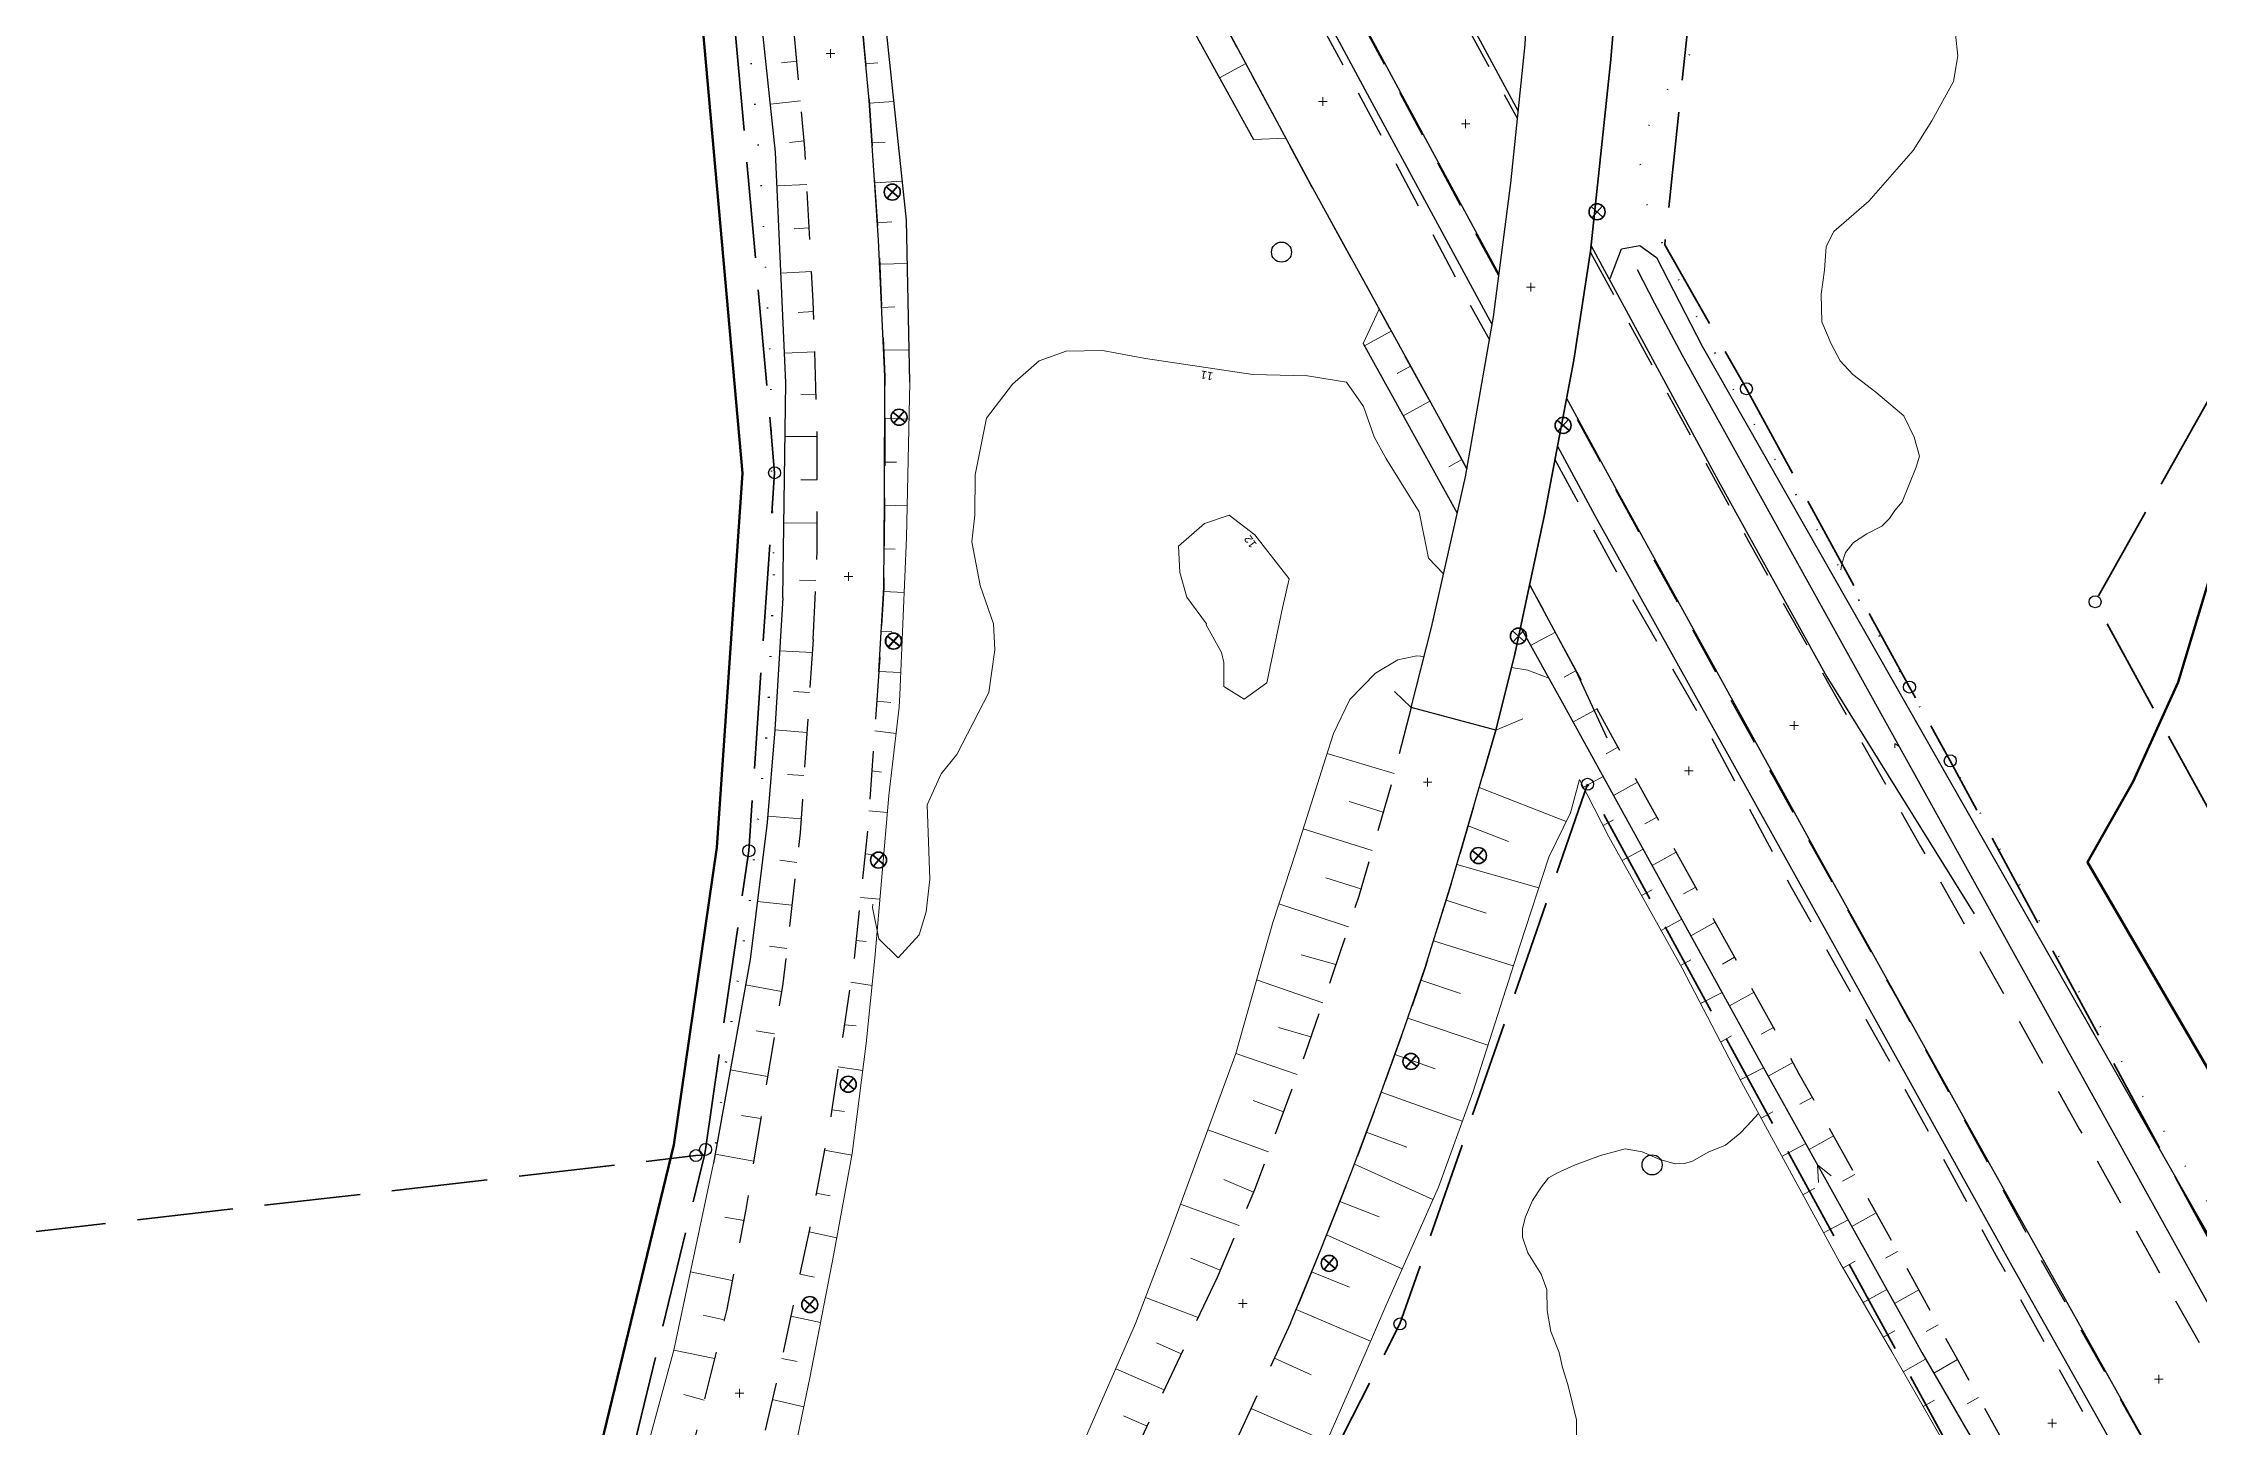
# Model space of a CAD drawing. Header units: metres. Extents: x -12 to 120691, y -61 to 6149382.
# Drawn here: x 119022.5 to 119292, y 6148446.3 to 6148619.3 of the extents above; entities that cross this region are included whole.
import ezdxf

# ---------------------------------------------------------------- set-up
doc = ezdxf.new("R2010")
doc.units = ezdxf.units.M
for name, pattern in [('Annan_avgränsning_körbana', [10, 6, -4]), ('Annan_gräns', [0]), ('Fastighetsgräns', [16, 12, -4]), ('Heldragen__skalber__', [0]), ('Heldragen_linje', [2, 1, 1]), ('Prickad__fast_', [5, 0, -5])]:
    doc.linetypes.add(name, pattern=pattern)
doc.layers.get('0').update_dxf_attribs({"linetype": 'CONTINUOUS'})
for name, color, linetype, lineweight in [('BET.SLÄ_LINE', 9, 'Heldragen_linje', 18), ('BRO.K_LINE', 9, 'Heldragen_linje', 25), ('DIKE.K_LINE', 9, 'Heldragen_linje', 25), ('DIKE.M_LINE', 9, 'Heldragen_linje', 25), ('FASTGR_LINE', 7, 'Fastighetsgräns', 35), ('HÖJDK-1_LINE', 9, 'Heldragen_linje', 18), ('HÖJDK-2_LINE', 9, 'Heldragen_linje', 18), ('KÖRBANK_LINE', 9, 'Annan_avgränsning_körbana', 25), ('RÄTTIGR_LINE', 9, 'Annan_gräns', 70), ('SLÄNTFO_LINE', 9, 'Heldragen_linje', 18), ('SLÄNTKR_LINE', 9, 'Heldragen_linje', 18), ('STAKE_LINE', 9, 'staket', 25), ('ÄGOSL.K_LINE', 9, 'Prickad__fast_', 60), ('ÅKER.B_LINE', 9, 'Prickad__fast_', 35)]:
    doc.layers.add(name, color=color, linetype=linetype, lineweight=lineweight)
for name, color, linetype in [('GRÄ_POINT', 9, 'CONTINUOUS'), ('HPF_POINT', 7, 'CONTINUOUS'), ('HTXT1_TEXT', 9, 'CONTINUOUS'), ('HTXT2_TEXT', 9, 'CONTINUOUS'), ('P_POINT', 9, 'CONTINUOUS'), ('PILSPET_POINT', 9, 'CONTINUOUS'), ('STOLP.B_POINT', 9, 'CONTINUOUS'), ('STRÖMPI_POINT', 5, 'CONTINUOUS')]:
    doc.layers.add(name, color=color, linetype=linetype)
doc.styles.add('ISO', font='iso.shx')
doc.styles.add('Standard_CAD', font='ARIAL.TTF', dxfattribs={"height": 0.2})
doc.linetypes.add('staket', pattern='A,15,["//",ISO,S=3,R=0,X=0,Y=-1.5],15', length=30)

# ---------------------------------------------------------------- blocks, each defined once
blk = doc.blocks.new('Plus__fast_')
at = {"color": 0, "linetype": 'Heldragen__skalber__', "lineweight": 0, "flags": 128}
for points in [[(-0.0675, 0), (0.0675, 0)], [(0, -0.0675), (0, 0.0675)]]:
    blk.add_lwpolyline(points, dxfattribs=at)
blk = doc.blocks.new('Belysningsstolpe')
at = {"color": 0, "linetype": 'Heldragen__skalber__', "lineweight": 35, "flags": 128}
for points in [[(-0.38, 0.32), (0.38, -0.32)], [(-0.32, -0.38), (0.32, 0.38)]]:
    blk.add_lwpolyline(points, dxfattribs=at)
at = {"color": 0, "linetype": 'Heldragen__skalber__', "lineweight": 35}
blk.add_circle((0, 0), 0.5, dxfattribs=at)
blk = doc.blocks.new('Gränspunkt')
at = {"color": 0, "linetype": 'Heldragen__skalber__', "lineweight": 25}
blk.add_circle((0, 0), 0.5, dxfattribs=at)
blk = doc.blocks.new('Polygonpunkt')
at = {"color": 0, "linetype": 'Heldragen__skalber__', "lineweight": 25}
blk.add_circle((0, 0), 0.5, dxfattribs=at)
blk = doc.blocks.new('Flödespil')
at = {"color": 0, "linetype": 'Heldragen__skalber__', "lineweight": 0, "flags": 128}
blk.add_lwpolyline([(-0.25, 0.25), (0.25, 0), (-0.25, -0.25)], dxfattribs=at)
blk = doc.blocks.new('Pilhuvud')
at = {"color": 0, "linetype": 'Heldragen__skalber__', "lineweight": 0, "flags": 128}
for points in [[(0, 0), (-2, 0.9)], [(0, 0), (-2, -0.9)]]:
    blk.add_lwpolyline(points, dxfattribs=at)

msp = doc.modelspace()

# ---------------------------------------------------------------- linework, layer by layer
at = {"layer": 'BET.SLÄ_LINE', "flags": 128}
for points in [[(119116.642, 6148617.048), (119114.731, 6148616.841)], [(119125.247, 6148616.711), (119126.752, 6148616.849)], [(119172.739, 6148616.731), (119169.454, 6148614.946)], [(119117.103, 6148612.065), (119113.35, 6148611.658)], [(119125.697, 6148611.806), (119128.78, 6148612.009)], [(119117.563, 6148607.081), (119115.722, 6148606.882)], [(119126.034, 6148606.815), (119127.668, 6148606.923)], [(119117.895, 6148601.623), (119114.174, 6148601.451)], [(119126.371, 6148601.825), (119129.824, 6148602.054)], [(119118.189, 6148596.198), (119116.302, 6148596.092)], [(119126.708, 6148596.836), (119128.523, 6148596.956)], [(119118.485, 6148590.737), (119114.654, 6148590.561)], [(119126.996, 6148591.671), (119130.455, 6148591.74)], [(119118.725, 6148585.739), (119116.799, 6148585.65)], [(119127.25, 6148586.259), (119128.911, 6148586.335)], [(119190.937, 6148583.317), (119187.579, 6148581.458)], [(119118.877, 6148580.737), (119115.094, 6148580.562)], [(119127.5, 6148580.927), (119130.693, 6148580.99)], [(119193.348, 6148578.931), (119191.677, 6148578.006)], [(119119.039, 6148575.406), (119117.138, 6148575.432)], [(119195.758, 6148574.545), (119192.436, 6148572.705)], [(119127.641, 6148572.386), (119130.681, 6148572.31)], [(119119.176, 6148570.147), (119115.162, 6148570.134)], [(119127.625, 6148566.942), (119129.094, 6148566.934)], [(119199.75, 6148567.255), (119198.139, 6148566.365)], [(119119.185, 6148564.707), (119117.136, 6148564.734)], [(119127.606, 6148561.553), (119130.441, 6148561.482)], [(119119.194, 6148559.336), (119115.008, 6148559.324)], [(119127.563, 6148556.088), (119128.926, 6148556.073)], [(119119.03, 6148552.159), (119116.992, 6148552.183)], [(119127.497, 6148550.78), (119130.054, 6148550.658)], [(119127.199, 6148545.784), (119128.517, 6148545.722)], [(119211.436, 6148545.71), (119208.344, 6148544.031)], [(119118.582, 6148543.144), (119114.483, 6148543.376)], [(119126.902, 6148540.789), (119129.617, 6148540.661)], [(119214.035, 6148540.918), (119212.519, 6148540.079)], [(119118.242, 6148538.151), (119116.215, 6148538.266)], [(119126.636, 6148537.062), (119128.396, 6148536.917)], [(119193.426, 6148536.29), (119191.326, 6148538.29)], [(119203.979, 6148533.463), (119207.381, 6148534.854)], [(119216.648, 6148536.102), (119213.64, 6148534.468)], [(119117.902, 6148533.158), (119113.898, 6148533.475)], [(119126.372, 6148533.356), (119129.055, 6148533.036)], [(119219.263, 6148531.323), (119217.774, 6148530.497)], [(119126.015, 6148528.363), (119127.243, 6148528.217)], [(119191.309, 6148528.035), (119182.922, 6148530.537)], [(119117.535, 6148527.779), (119115.493, 6148527.914)], [(119201.909, 6148526.283), (119212.797, 6148522.038)], [(119214.947, 6148526.313), (119217.394, 6148527.658)], [(119221.695, 6148526.949), (119218.7, 6148525.287)], [(119125.659, 6148523.371), (119127.962, 6148523.168)], [(119189.937, 6148523.222), (119185.689, 6148524.551)], [(119117.165, 6148522.35), (119113.009, 6148522.691)], [(119188.531, 6148518.419), (119179.929, 6148521.11)], [(119200.521, 6148521.474), (119205.575, 6148519.532)], [(119217.399, 6148521.547), (119218.708, 6148522.224)], [(119224.125, 6148522.574), (119222.621, 6148521.739)], [(119125.171, 6148517.98), (119126.333, 6148517.854)], [(119219.788, 6148517.15), (119222.396, 6148518.583)], [(119226.553, 6148518.197), (119223.532, 6148516.52)], [(119116.628, 6148516.933), (119114.508, 6148517.198)], [(119187.123, 6148513.616), (119182.768, 6148515.003)], [(119199.135, 6148516.665), (119209.367, 6148513.753)], [(119116.02, 6148511.588), (119111.711, 6148512.06)], [(119124.599, 6148512.551), (119127.031, 6148512.337)], [(119197.796, 6148512.209), (119202.789, 6148510.569)], [(119222.221, 6148512.777), (119223.516, 6148513.488)], [(119228.981, 6148513.821), (119227.464, 6148512.979)], [(119185.574, 6148508.858), (119176.899, 6148511.759)], [(119224.655, 6148508.404), (119227.226, 6148509.816)], [(119231.409, 6148509.444), (119228.363, 6148507.754)], [(119124.032, 6148507.173), (119125.298, 6148507.037)], [(119196.197, 6148507.105), (119206.18, 6148503.99)], [(119115.405, 6148506.181), (119113.225, 6148506.453)], [(119184.012, 6148504.168), (119179.676, 6148505.391)], [(119227.089, 6148504.031), (119228.365, 6148504.732)], [(119233.836, 6148505.067), (119232.308, 6148504.219)], [(119114.742, 6148500.795), (119110.231, 6148501.61)], [(119123.385, 6148501.947), (119126.053, 6148501.545)], [(119182.358, 6148499.367), (119174.107, 6148502.255)], [(119194.618, 6148502.213), (119199.574, 6148500.527)], [(119229.575, 6148499.289), (119232.262, 6148500.678)], [(119236.264, 6148500.691), (119233.194, 6148498.987)], [(119113.871, 6148495.518), (119111.571, 6148495.894)], [(119122.597, 6148496.636), (119124.062, 6148496.485)], [(119180.889, 6148495.139), (119176.818, 6148496.289)], [(119192.994, 6148497.481), (119203.002, 6148494.076)], [(119238.692, 6148496.314), (119237.15, 6148495.459)], [(119232.085, 6148494.478), (119233.465, 6148495.236)], [(119112.987, 6148490.166), (119108.327, 6148491.009)], [(119121.819, 6148491.389), (119124.884, 6148490.928)], [(119179.191, 6148490.432), (119171.506, 6148493.054)], [(119191.368, 6148492.918), (119196.421, 6148491.114)], [(119234.549, 6148489.757), (119237.456, 6148491.26)], [(119241.12, 6148491.938), (119238.033, 6148490.224)], [(119189.67, 6148488.21), (119199.811, 6148484.59)], [(119112.129, 6148484.918), (119109.749, 6148485.3)], [(119121.02, 6148486.004), (119122.608, 6148485.797)], [(119177.451, 6148485.739), (119173.662, 6148487.168)], [(119237.158, 6148484.953), (119238.611, 6148485.761)], [(119243.545, 6148487.562), (119242.002, 6148486.708)], [(119175.604, 6148480.753), (119168.009, 6148483.515)], [(119187.811, 6148483.21), (119192.883, 6148481.339)], [(119246.206, 6148482.755), (119243.135, 6148481.047)], [(119111.258, 6148479.58), (119106.431, 6148480.453)], [(119120.093, 6148480.979), (119123.504, 6148480.33)], [(119239.752, 6148480.189), (119242.72, 6148481.793)], [(119173.716, 6148475.705), (119170.021, 6148477.318)], [(119186.315, 6148479.213), (119196.14, 6148474.807)], [(119248.871, 6148477.943), (119247.339, 6148477.094)], [(119119.079, 6148475.592), (119120.805, 6148475.276)], [(119184.493, 6148474.552), (119189.412, 6148472.642)], [(119242.366, 6148475.39), (119243.862, 6148476.221)], [(119110.011, 6148472.185), (119107.657, 6148472.585)], [(119171.941, 6148471.565), (119164.604, 6148474.233)], [(119244.959, 6148470.628), (119248.011, 6148472.278)], [(119251.534, 6148473.136), (119248.479, 6148471.437)], [(119118.167, 6148470.784), (119121.637, 6148470.036)], [(119182.849, 6148470.397), (119192.303, 6148466.157)], [(119169.552, 6148465.995), (119165.897, 6148467.476)], [(119247.373, 6148466.245), (119248.898, 6148467.093)], [(119254.199, 6148468.325), (119252.674, 6148467.48)], [(119108.575, 6148464.688), (119103.361, 6148465.773)], [(119117.028, 6148465.472), (119118.835, 6148465.119)], [(119180.97, 6148465.759), (119185.706, 6148463.86)], [(119249.894, 6148461.921), (119252.855, 6148463.568)], [(119256.86, 6148463.517), (119253.823, 6148461.828)], [(119166.808, 6148460.071), (119160.214, 6148462.572)], [(119179.043, 6148461.074), (119188.354, 6148457.103)], [(119107.563, 6148459.788), (119104.945, 6148460.333)], [(119115.906, 6148460.234), (119119.612, 6148459.436)], [(119252.414, 6148457.598), (119253.85, 6148458.396)], [(119259.283, 6148459.143), (119257.767, 6148458.301)], [(119106.357, 6148454.931), (119101.291, 6148455.984)], [(119164.68, 6148455.541), (119161.591, 6148456.894)], [(119114.768, 6148454.926), (119116.682, 6148454.553)], [(119162.553, 6148451.012), (119156.501, 6148453.662)], [(119176.324, 6148455), (119180.907, 6148452.889)], [(119254.92, 6148453.267), (119257.707, 6148454.876)], [(119261.674, 6148454.825), (119258.728, 6148453.114)], [(119105.064, 6148449.724), (119102.513, 6148450.42)], [(119264.332, 6148450.067), (119262.882, 6148449.257)], [(119113.582, 6148449.8), (119117.52, 6148448.88)], [(119160.425, 6148446.482), (119157.462, 6148447.78)], [(119173.416, 6148448.701), (119182.869, 6148444.579)], [(119257.416, 6148448.929), (119258.816, 6148449.738)]]:
    msp.add_lwpolyline(points, dxfattribs=at)
at = {"layer": 'BRO.K_LINE', "flags": 128}
msp.add_lwpolyline([(119219.398, 6148629.824), (119218.377, 6148617.256), (119215.843, 6148593.319), (119213.735, 6148579.686), (119210.072, 6148560.357), (119206.354, 6148542.931), (119203.979, 6148533.463), (119193.426, 6148536.29), (119195.965, 6148546.281), (119200.192, 6148565.11), (119203.697, 6148585.092), (119205.874, 6148601.808), (119207.675, 6148619.124), (119208.243, 6148630.622)], dxfattribs=at)
at = {"layer": 'DIKE.K_LINE', "flags": 128}
msp.add_lwpolyline([(119218.299, 6148589.881), (119219.712, 6148593.586), (119222, 6148594.024), (119224.088, 6148592.506), (119229.787, 6148581.447), (119311.973, 6148437.159), (119328.397, 6148408.811), (119337.207, 6148394.41), (119345.284, 6148381.998), (119348.842, 6148372.176), (119353.04, 6148363.948), (119361.088, 6148348.444), (119369.709, 6148332.684), (119387.137, 6148301.549), (119404.182, 6148271.466), (119420.942, 6148242.882), (119428.221, 6148230.969), (119434.831, 6148219.108), (119440.868, 6148208.878), (119447.536, 6148197.126), (119462.746, 6148171.66), (119472.862, 6148154.946), (119490.397, 6148126.093), (119506.217, 6148100.015), (119531.353, 6148059.491)], dxfattribs=at)
at = {"layer": 'DIKE.M_LINE', "flags": 128}
for points in [[(119114.874, 6148549.984), (119115.258, 6148576.831), (119113.989, 6148605.675), (119111.646, 6148627.633), (119109.011, 6148647.329), (119104.498, 6148668.567), (119100.002, 6148689.161), (119095.363, 6148705.47), (119091.687, 6148719.421), (119086.62, 6148735.163), (119082.096, 6148748.318), (119078.397, 6148759.456), (119071.95, 6148775.888), (119065.352, 6148792.699), (119058.036, 6148812.727), (119052.637, 6148825.661), (119043.195, 6148848.832), (119037.309, 6148864.236), (119031.658, 6148877.872), (119024.276, 6148895.045), (119014.595, 6148918.293), (119006.278, 6148939.508), (118998.124, 6148960.095), (118990.734, 6148980.006), (118982.776, 6149000.684), (118977.623, 6149015.616), (118972, 6149031.711), (118967.697, 6149044.945), (118964.737, 6149054.811), (118961.64, 6149065.262), (118957.887, 6149079.208), (118952.535, 6149096.8), (118946.081, 6149120.573), (118943.334, 6149132.545), (118939.381, 6149146.659), (118934.8, 6149164.913), (118931.18, 6149179.241), (118925.222, 6149208.926), (118921.231, 6149230.915), (118916.981, 6149251.891), (118914.638, 6149264.112), (118913.735, 6149270.453), (118912.969, 6149279.956), (118912.306, 6149287.937), (118912.167, 6149290.416)], [(119130.783, 6148576.922), (119130.334, 6148597.183), (119127.528, 6148623.948), (119125.28, 6148641.701), (119122.493, 6148657.396), (119119.02, 6148676.468), (119114.694, 6148694.663), (119109.55, 6148713.87), (119104.666, 6148730.118), (119101.804, 6148739.191)], [(119101.804, 6148739.191), (119103.649, 6148737.363), (119111.69, 6148723.114), (119132.485, 6148682.564), (119148.968, 6148652.109), (119173.707, 6148607.231)], [(119530.268, 6148059.323), (119506.238, 6148098.676), (119477.97, 6148145.125), (119471.381, 6148155.637), (119459.736, 6148174.759), (119457.323, 6148178.73), (119445.399, 6148198.921), (119439.205, 6148209.687), (119431.965, 6148222.072), (119426.667, 6148231.311), (119424.57, 6148234.949), (119420.046, 6148242.16), (119408.624, 6148261.111), (119399.441, 6148276.783), (119390.084, 6148292.248), (119380.663, 6148308.435), (119371.775, 6148323.49), (119362.847, 6148339.124), (119353.923, 6148354.959), (119344.43, 6148371.216), (119334.626, 6148388.905), (119324.217, 6148406.987), (119319.041, 6148415.986), (119306.655, 6148437.248), (119227.329, 6148580.255), (119223.85, 6148586.78), (119221.718, 6148590.979)], [(119187.415, 6148581.753), (119199.172, 6148560.564)], [(119114.874, 6148549.984), (119113.898, 6148533.475), (119112.945, 6148521.912), (119110.802, 6148504.793), (119106.231, 6148479.34)], [(119207.076, 6148546.316), (119212.316, 6148536.871), (119236.989, 6148492.1), (119257.247, 6148455.668), (119272.172, 6148429.921), (119272.825, 6148428.717)]]:
    msp.add_lwpolyline(points, dxfattribs=at)
at = {"layer": 'FASTGR_LINE', "flags": 128}
for points in [[(119105.236, 6148481.065), (119110.646, 6148518.378), (119113.869, 6148565.62), (119107.637, 6148635.353), (119093.699, 6148694.871), (119066.651, 6148782.84)], [(119293.837, 6148522.173), (119278.892, 6148549.49), (119340.873, 6148659.762), (119410.617, 6148620.564)], [(119228.573, 6148626.589), (119225.108, 6148594.108), (119235.312, 6148576.105)], [(119235.312, 6148576.105), (119255.69, 6148538.832), (119260.788, 6148529.617), (119328.245, 6148404.852)], [(119284.548, 6148400.018), (119215.46, 6148526.681), (119192.013, 6148459.254), (119154.659, 6148386.326)], [(118938.872, 6148461.264), (119104.036, 6148480.285)], [(119096.134, 6148443.418), (119105.095, 6148480.325)], [(119104.036, 6148480.285), (119105.095, 6148480.325)], [(119105.095, 6148480.325), (119105.236, 6148481.065)]]:
    msp.add_lwpolyline(points, dxfattribs=at)
at = {"layer": 'HÖJDK-1_LINE', "flags": 128}
for points in [[(119296.234, 6148685.264), (119296.697, 6148684.742), (119297.768, 6148682.731), (119299.699, 6148679.614), (119300.635, 6148677.374), (119302.558, 6148675.509), (119304.364, 6148673.475), (119304.735, 6148670.87), (119304.922, 6148668.712), (119304.541, 6148667.279), (119303.49, 6148666.064), (119301.018, 6148664.185), (119297.007, 6148662.084), (119294.328, 6148660.047), (119293.441, 6148658.817), (119292.528, 6148657.825), (119287.466, 6148656.504), (119281.457, 6148654.694), (119277.804, 6148653.09), (119275.965, 6148651.323), (119274.001, 6148649.023), (119272.793, 6148646.557), (119271.362, 6148642.916), (119269.261, 6148633.935), (119264.365, 6148627.957), (119261.706, 6148622.904), (119261.433, 6148620.355), (119261.748, 6148617.7), (119261.195, 6148614.483), (119258.485, 6148609.567), (119256.141, 6148605.88), (119250.631, 6148599.527), (119246.223, 6148595.76), (119245.273, 6148593.886), (119245.088, 6148590.939), (119244.65, 6148587.946), (119244.734, 6148584.451), (119245.905, 6148581.713), (119247.032, 6148579.596), (119248.606, 6148577.884), (119251.483, 6148575.685), (119254.978, 6148572.723), (119256.29, 6148570.058), (119256.952, 6148567.698), (119256.547, 6148566.29), (119254.768, 6148561.995), (119253.877, 6148560.914), (119253.176, 6148559.88), (119252.256, 6148558.934), (119250.364, 6148557.977), (119248.693, 6148556.91), (119247.689, 6148555.632), (119247.243, 6148554.211), (119247.102, 6148553.481)], [(119126.123, 6148511.723), (119126.098, 6148511.289), (119126.879, 6148507.365), (119129.297, 6148505.001), (119131.919, 6148507.871), (119132.815, 6148510.737), (119133.257, 6148514.834), (119132.914, 6148524.13), (119134.691, 6148527.978), (119136.639, 6148530.412), (119140.621, 6148538.137), (119141.391, 6148543.481), (119141.206, 6148546.754), (119139.56, 6148551.504), (119138.501, 6148556.991), (119138.9, 6148560.307), (119138.951, 6148565.337), (119140.362, 6148572.435), (119143.61, 6148576.689), (119146.94, 6148579.602), (119150.297, 6148580.785), (119154.833, 6148580.87), (119160.201, 6148579.894), (119173.611, 6148577.882), (119180.475, 6148577.725), (119185.323, 6148576.946), (119187.456, 6148573.896), (119188.778, 6148570.091), (119190.237, 6148567.425), (119194.432, 6148560.742), (119195.591, 6148554.932), (119197.468, 6148552.973)], [(119236.838, 6148485.54), (119235.386, 6148484.019), (119234.483, 6148483.054), (119232.715, 6148481.607), (119230.552, 6148480.734), (119228.57, 6148479.615), (119227.563, 6148479.316), (119226.389, 6148479.27), (119224.497, 6148479.791), (119222.281, 6148480.767), (119220.147, 6148481.127), (119217.076, 6148480.305), (119213.847, 6148479.089), (119211.694, 6148478.129), (119210.562, 6148477.516), (119209.702, 6148476.398), (119208.569, 6148474.673), (119207.712, 6148472.644), (119207.347, 6148471.2), (119207.319, 6148470.098), (119208.006, 6148468.122), (119209.667, 6148465.481), (119210.378, 6148463.572), (119210.411, 6148460.924), (119210.863, 6148458.311), (119211.904, 6148455.699), (119212.316, 6148453.832), (119212.985, 6148451.678), (119214.071, 6148447.27), (119214.088, 6148444.43), (119213.697, 6148439.125), (119212.865, 6148436.682), (119212.144, 6148433.875), (119211.102, 6148427.994), (119210.981, 6148423.981), (119210.75, 6148420.821), (119210.855, 6148418.031), (119211.166, 6148415.149), (119211.243, 6148411.754), (119210.369, 6148408.181), (119208.042, 6148404.567), (119207.409, 6148403.686), (119206.777, 6148402.98), (119202.829, 6148398.295), (119202.279, 6148395.728), (119202.408, 6148393.461), (119202.925, 6148389.825), (119202.551, 6148387.003), (119201.64, 6148383.542), (119201.478, 6148380.572), (119202.488, 6148378.705), (119204.721, 6148376.928), (119208.518, 6148373.319), (119211.486, 6148370.729), (119215.817, 6148365.702), (119216.494, 6148363.189), (119217.625, 6148360.049), (119220.124, 6148356.572), (119222.718, 6148354.227), (119224.785, 6148353.015), (119227.526, 6148352.056), (119230.134, 6148351.792), (119232.881, 6148349.793), (119235.998, 6148346.566), (119237.958, 6148343.276), (119239.254, 6148340.872), (119239.867, 6148337.535), (119239.141, 6148334.59), (119238.091, 6148332.654), (119237.279, 6148329.547), (119236.526, 6148326.163), (119236.163, 6148323.146), (119235.569, 6148320.989), (119234.689, 6148319.333), (119232.068, 6148316.173), (119229.015, 6148313.951), (119226.532, 6148312.729), (119220.108, 6148309.174), (119217.576, 6148307.16), (119214.881, 6148304.196), (119210.476, 6148299.737), (119206.939, 6148296.013), (119205.299, 6148293.69), (119203.473, 6148289.968), (119201.328, 6148286.152), (119198.507, 6148280.768), (119197.617, 6148278.107), (119195.998, 6148275.176), (119194.285, 6148271.671), (119192.616, 6148267.777), (119191.088, 6148264.704), (119189.343, 6148262.303), (119187.482, 6148258.859), (119186.823, 6148254.754), (119186.202, 6148247.696), (119186.653, 6148239.733), (119187.402, 6148235.48), (119188.053, 6148229.122), (119188.407, 6148223.776), (119185.475, 6148218.728), (119179.978, 6148214.909), (119173.683, 6148210.107), (119172.289, 6148207.827), (119172.579, 6148205.525), (119174.353, 6148203.555), (119177.986, 6148202.511), (119183.728, 6148202.35), (119188.755, 6148201.936), (119191.525, 6148200.57), (119192.513, 6148199.565), (119198.816, 6148193.086), (119199.843, 6148192.636)]]:
    msp.add_lwpolyline(points, dxfattribs=at)
at = {"layer": 'HÖJDK-2_LINE', "flags": 128}
msp.add_lwpolyline([(119167.794, 6148546.616), (119167.832, 6148546.733), (119165.373, 6148550.062), (119164.521, 6148553.132), (119164.357, 6148556.424), (119167.607, 6148559.287), (119170.653, 6148560.321), (119173.867, 6148557.875), (119178.17, 6148552.377), (119177.353, 6148548.713), (119175.365, 6148539.346), (119172.559, 6148537.334), (119170.004, 6148538.907), (119170.012, 6148541.918), (119169.702, 6148543.136), (119167.794, 6148546.616)], dxfattribs=at)
at = {"layer": 'KÖRBANK_LINE', "flags": 128}
for points in [[(119204.365, 6148590.219), (119201.414, 6148595.615), (119179.135, 6148636.917), (119160.059, 6148672.817), (119144.294, 6148701.915), (119127.224, 6148734.064), (119110.559, 6148766.384), (119094.438, 6148797.216), (119078.203, 6148829.525), (119064.825, 6148856.934), (119048.848, 6148891.111), (119033.163, 6148927.121), (119021.162, 6148956.435), (119012.133, 6148979.69), (119001.851, 6149007.788), (118990.18, 6149042.256), (118981.54, 6149069.831), (118972.677, 6149100.269), (118963.979, 6149132.446), (118957.051, 6149159.954), (118950.887, 6149186.518), (118945.579, 6149211.872), (118940.724, 6149237.692), (118934.55, 6149275.019), (118929.319, 6149310.703), (118928.596, 6149316.785)], [(118924.544, 6149310.097), (118926.278, 6149297.061), (118929.181, 6149275.306), (118931.977, 6149259.152), (118934.295, 6149245.159), (118938.491, 6149222.313), (118941.866, 6149205.212), (118945.321, 6149189.392), (118948.536, 6149175.074), (118951.698, 6149161.221), (118956.273, 6149142.454), (118960.157, 6149127.187), (118964.549, 6149110.429), (118970.267, 6149090.616), (118976.021, 6149070.951), (118980.651, 6149056.086), (118986.597, 6149037.311), (118993.098, 6149018.059), (119000.848, 6148997.235), (119008.657, 6148975.213), (119018.324, 6148950.023), (119025.358, 6148933.114), (119030.264, 6148921.437), (119037.397, 6148904.812), (119047.075, 6148883.064), (119058.279, 6148858.768), (119066.703, 6148842.229), (119075.562, 6148824.05), (119083.424, 6148807.79), (119093.3, 6148788.939), (119107.392, 6148762.059), (119120.073, 6148737.62), (119136.944, 6148705.967), (119147.891, 6148684.8), (119157.014, 6148668.525), (119168.17, 6148647.455), (119177.258, 6148630.601), (119190.651, 6148605.94), (119199.274, 6148589.356), (119203.19, 6148582.204)], [(119118.694, 6148544.78), (119119.2, 6148555.854), (119119.175, 6148570.926), (119118.685, 6148587.064), (119117.649, 6148606.154), (119116.082, 6148623.114), (119113.995, 6148639.192), (119111.073, 6148656.927), (119107.629, 6148673.236), (119102.926, 6148693.163), (119098.566, 6148709.307), (119092.998, 6148727.726), (119088.121, 6148742.87), (119081.7, 6148761.433), (119074.7, 6148780.738), (119067.316, 6148800.135), (119064.18, 6148808.715), (119054.034, 6148834.615), (119044.378, 6148858.649), (119038.17, 6148873.418), (119026.688, 6148900.463), (119015.805, 6148927.252), (119002.652, 6148960.459), (118995.417, 6148980.016), (118987.656, 6149001.562), (118982.386, 6149016.496), (118975.776, 6149036.498), (118968.993, 6149057.74), (118963.909, 6149074.506), (118958.757, 6149091.918), (118953.476, 6149110.983), (118948.078, 6149131.208), (118943.222, 6149150.945), (118938.631, 6149170.232), (118934.558, 6149188.722), (118930.818, 6149206.371), (118926.31, 6149230.181), (118922.242, 6149252.586), (118918.327, 6149276.168), (118916.08, 6149292.255), (118913.833, 6149307.071)], [(118969.321, 6149161.921), (118968.82, 6149161.432), (118969.283, 6149159.557), (118974.711, 6149137.486), (118979.74, 6149119.158), (118985.288, 6149098.588), (118990.359, 6149081.154), (118996.459, 6149061.498), (119003.497, 6149039.28), (119009.917, 6149020.562), (119020.675, 6148990.876), (119028.694, 6148970.421), (119036.306, 6148950.989), (119046.194, 6148926.772), (119058.743, 6148897.765), (119068.829, 6148876.063), (119078.713, 6148855.204), (119093.606, 6148825.622), (119107.456, 6148798.198), (119119.829, 6148774.031), (119129.98, 6148754.582), (119139.938, 6148735.865), (119150.471, 6148715.899), (119159.765, 6148698.2), (119168.17, 6148682.417), (119175.092, 6148669.423), (119180.775, 6148658.742), (119187.189, 6148646.864), (119194.081, 6148632.844), (119202.961, 6148616.684), (119206.709, 6148609.823)], [(119082.923, 6148785.66), (119081.923, 6148785.338), (119082.075, 6148784.773), (119089.217, 6148765.038), (119096.13, 6148744.736), (119101.19, 6148729.668), (119104.738, 6148717.924), (119109.771, 6148701.357), (119113.824, 6148685.513), (119117.2, 6148670.116), (119119.952, 6148656.044), (119122.31, 6148641.74), (119124.3, 6148626.877), (119125.676, 6148612.113), (119126.854, 6148594.672), (119127.655, 6148577.634), (119127.613, 6148562.524), (119127.526, 6148551.269), (119126.902, 6148540.789)], [(119200.369, 6148566.113), (119198.616, 6148569.344), (119180.898, 6148601.585), (119169.029, 6148623.617), (119155.773, 6148648.429), (119142.45, 6148672.949), (119130.4, 6148695.097), (119120.793, 6148713.45), (119110.117, 6148733.505), (119098.751, 6148755.251), (119090.343, 6148771.616), (119086.329, 6148780.211), (119084.142, 6148783.616), (119082.923, 6148785.66)], [(119215.816, 6148593.139), (119220.831, 6148583.95), (119235.565, 6148557.077), (119245.769, 6148538.905), (119257.038, 6148518.999), (119267.112, 6148501.121), (119276.958, 6148483.57), (119286.251, 6148466.857), (119294.897, 6148451.679), (119305.034, 6148433.259)], [(119294.878, 6148427.173), (119272.334, 6148466.973), (119254.146, 6148499.946), (119238.516, 6148527.896), (119221.772, 6148558.388), (119212.806, 6148574.783)], [(119211.379, 6148567.252), (119218.495, 6148554.258), (119229.985, 6148534.327), (119240.917, 6148513.827), (119254.153, 6148490.371), (119266.545, 6148467.772), (119277.628, 6148447.774), (119286.395, 6148432.638)], [(119277.778, 6148425.997), (119261.761, 6148454.668), (119241.879, 6148490.569), (119223.349, 6148523.972), (119218.318, 6148533.022), (119208.214, 6148551.65)], [(119118.694, 6148544.78), (119117.048, 6148520.633), (119114.907, 6148501.798), (119112.657, 6148488.161), (119110.277, 6148473.57), (119107.888, 6148461.098), (119104.325, 6148446.75), (119101.476, 6148435.392), (119096.114, 6148417.693), (119091.084, 6148402.76), (119085.748, 6148388.398), (119078.858, 6148370.922), (119071.769, 6148354.97), (119064.926, 6148340.046), (119060.263, 6148330.418)], [(119126.902, 6148540.789), (119125.49, 6148520.998), (119123.717, 6148504.177), (119120.949, 6148485.527), (119118.225, 6148471.058), (119114.697, 6148454.596), (119111.851, 6148442.352), (119107.939, 6148428.341), (119103.549, 6148413.688), (119098.067, 6148397.741), (119090.685, 6148377.53), (119082.154, 6148357.02), (119076.372, 6148344.645), (119069.548, 6148330.671)], [(119193.426, 6148536.29), (119191.047, 6148527.011), (119186.862, 6148512.724), (119183.643, 6148503.059), (119180.167, 6148493.064), (119176.89, 6148484.225), (119173.842, 6148475.998), (119169.155, 6148465.068)], [(119203.979, 6148533.463), (119198.472, 6148514.367), (119195.157, 6148503.781), (119192.582, 6148496.281), (119189.332, 6148487.274), (119185.955, 6148478.251), (119182.119, 6148468.551), (119178.342, 6148459.371)], [(119169.155, 6148465.068), (119158.643, 6148442.689), (119148.711, 6148423.585), (119139.949, 6148408.226), (119129.468, 6148390.757), (119121.106, 6148377.675), (119108.455, 6148358.84), (119098.027, 6148344.272), (119088.039, 6148331.173)], [(119178.342, 6148459.371), (119171.606, 6148444.783), (119164.657, 6148430.675), (119154.591, 6148411.962), (119143.475, 6148392.943), (119132.444, 6148375.942), (119119.153, 6148355.678), (119108.715, 6148340.925), (119101.929, 6148331.55)]]:
    msp.add_lwpolyline(points, dxfattribs=at)
at = {"layer": 'RÄTTIGR_LINE', "flags": 128}
for points in [[(119063.683, 6149367.041), (119062.55, 6149363.024), (119059.548, 6149362.119), (119054.784, 6149359.489), (119052.218, 6149358.647), (119049.677, 6149356.444), (119047.747, 6149354.029), (119046.544, 6149351.489), (119045.392, 6149347.87), (118956.376, 6149311.718), (118958.308, 6149302.158), (118903.909, 6149284.792), (118920.899, 6149176.79), (118922.432, 6149166.898), (118965.197, 6149042.102), (118982.887, 6148998.494), (119013.974, 6148921.859), (119047.426, 6148838.38), (119063.581, 6148786.005), (119089.836, 6148693.827), (119103.678, 6148634.717), (119109.857, 6148565.579), (119106.666, 6148518.803), (119101.276, 6148481.639), (119092.247, 6148444.362), (119079.551, 6148405.096), (119069.451, 6148379.282), (119054.619, 6148344.851), (119043.099, 6148318.358), (119032.238, 6148293.393), (119019.022, 6148265.174)], [(119125.716, 6149193.23), (119131.758, 6149171.067), (119148.05, 6149123.164), (119160.086, 6149092.004), (119172.978, 6149065.196), (119186.591, 6149041.934), (119208.63, 6149010.04), (119222.842, 6148990.28), (119238.975, 6148969.508), (119257.77, 6148948.186), (119265.839, 6148935.939), (119269.598, 6148927.865), (119322.954, 6148758.457), (119325.962, 6148746.596), (119327.186, 6148736.513), (119325.218, 6148717.793), (119323.454, 6148698.962), (119320.617, 6148675.17), (119316.417, 6148633.682), (119315.073, 6148626.031), (119305.748, 6148596.291), (119297.823, 6148567.761), (119289.25, 6148539.447), (119283.659, 6148527.046), (119277.95, 6148516.938), (119455.729, 6148212.016), (119618.521, 6147953.083), (119621.501, 6147952.34), (119694.569, 6147837.716), (119847.552, 6147630.086), (119924.738, 6147493.042), (120001.647, 6147384.567), (120031.963, 6147344.267), (120125.93, 6147226.121)]]:
    msp.add_lwpolyline(points, dxfattribs=at)
at = {"layer": 'SLÄNTFO_LINE', "flags": 128}
for points in [[(119129.444, 6148536.338), (119129.495, 6148537.881), (119130.353, 6148557.517), (119130.783, 6148576.922)], [(119163.006, 6148469.877), (119171.506, 6148493.054), (119176.128, 6148509.4), (119179.045, 6148518.322), (119182.759, 6148530.037), (119183.731, 6148533.02), (119185.764, 6148537.273), (119188.941, 6148540.56), (119191.746, 6148542.248), (119194.124, 6148542.728), (119195.042, 6148542.648)], [(119205.94, 6148541.281), (119208.014, 6148540.953), (119210.616, 6148539.936)], [(119129.444, 6148536.338), (119128.144, 6148525.291), (119126.396, 6148504.945), (119125.32, 6148494.307), (119123.546, 6148480.559), (119121.274, 6148468.032), (119118.279, 6148452.536), (119114.158, 6148432.685), (119109.77, 6148418.796), (119105.462, 6148405.446), (119101.222, 6148394.225), (119092.493, 6148372.575), (119088.177, 6148362.978), (119082.764, 6148351.764), (119077.985, 6148342.172), (119073.539, 6148330.812), (119073.521, 6148330.779)], [(119187.679, 6148455.529), (119190.239, 6148461.504), (119196.828, 6148476.356), (119201.11, 6148488.177), (119206.99, 6148506.518), (119210.627, 6148517.589), (119213.321, 6148523.113), (119214.437, 6148527.302)], [(119106.231, 6148479.34), (119101.29, 6148455.978), (119093.617, 6148427.874), (119083.145, 6148396.581), (119074.352, 6148373.99), (119064.735, 6148350.872), (119059.72, 6148341.364), (119054.084, 6148330.733), (119053.849, 6148330.244)], [(119163.006, 6148469.877), (119158.97, 6148459.32), (119152.734, 6148445.034), (119146.632, 6148431.814), (119138.294, 6148416.136), (119131.79, 6148404.04), (119123.075, 6148389.805), (119113.5, 6148373.485), (119106.924, 6148363.347), (119100.799, 6148354.339), (119092.105, 6148343.373), (119084.47, 6148333.816), (119082.227, 6148331.016)], [(119187.679, 6148455.529), (119181.124, 6148440.606), (119170.838, 6148421.383), (119162.731, 6148408.053), (119151.172, 6148387.853), (119142.133, 6148374.85), (119127.786, 6148353.967), (119116.541, 6148337.889), (119112.308, 6148331.832)]]:
    msp.add_lwpolyline(points, dxfattribs=at)
at = {"layer": 'SLÄNTKR_LINE', "flags": 128}
for points in [[(119173.707, 6148607.231), (119177.748, 6148607.433)], [(119187.415, 6148581.753), (119189.434, 6148586.053)], [(119214.437, 6148527.302), (119218.128, 6148520.13), (119227.265, 6148503.715), (119234.703, 6148489.46), (119246.968, 6148466.941), (119253.487, 6148455.756), (119260.499, 6148443.569), (119269.611, 6148427.415)]]:
    msp.add_lwpolyline(points, dxfattribs=at)
at = {"layer": 'STAKE_LINE', "flags": 128}
for points in [[(118921.382, 6149343.556), (118924.071, 6149320.19), (118927.553, 6149295.073), (118931.036, 6149271.552), (118934.591, 6149250.17), (118938.281, 6149229.734), (118942.194, 6149210.015), (118947.226, 6149186.525), (118951.739, 6149166.878), (118956.331, 6149147.175), (118961.368, 6149127.579), (118968.157, 6149102.539), (118974.58, 6149079.946), (118981.997, 6149055.644), (118990.596, 6149029.928), (118997.276, 6149009.736), (119004.203, 6148990.591), (119013.393, 6148966.17), (119021.236, 6148946.176), (119030.746, 6148923.395), (119039.478, 6148903.037), (119049.673, 6148880.558), (119059.662, 6148858.936), (119071.708, 6148834.203), (119084.185, 6148809.254), (119107.475, 6148764.025), (119126.267, 6148728.349), (119145.157, 6148692.626), (119161.635, 6148661.827), (119188.515, 6148611.879), (119203.519, 6148584.078)], [(118925.136, 6149343.671), (118926.881, 6149328.797), (118929.208, 6149310.554), (118931.165, 6149296.515), (118933.249, 6149282.567), (118935.798, 6149266.49), (118938.233, 6149251.597), (118941.809, 6149232.481), (118944.788, 6149216.616), (118947.847, 6149201.049), (118952.007, 6149182.106), (118956.188, 6149164.024), (118961.084, 6149143.871), (118965.685, 6149126.027), (118971.126, 6149105.74), (118977.865, 6149082.236), (118984.981, 6149058.779), (118992.69, 6149035.06), (118999.831, 6149014), (119007.719, 6148991.959), (119015.992, 6148969.668), (119026.763, 6148942.785), (119037.57, 6148916.954), (119048.403, 6148892.275), (119060.131, 6148867.08), (119076.649, 6148832.643), (119095.117, 6148796.05), (119114.821, 6148757.842), (119131.606, 6148726.253), (119150.152, 6148691.132), (119174.678, 6148645.452), (119196.048, 6148605.777), (119204.393, 6148590.434)], [(119126.902, 6148540.789), (119127.526, 6148551.269), (119127.613, 6148562.524), (119127.655, 6148577.634), (119126.854, 6148594.672), (119125.676, 6148612.113), (119124.3, 6148626.877), (119122.31, 6148641.74), (119117.2, 6148670.116), (119113.824, 6148685.513), (119109.771, 6148701.357), (119104.738, 6148717.924), (119104.18, 6148722.374)], [(119151.492, 6148651.428), (119157.746, 6148641.183), (119169.029, 6148623.617), (119180.898, 6148601.585), (119198.616, 6148569.344), (119200.369, 6148566.113)], [(119187.989, 6148646.288), (119192.878, 6148636.553), (119206.808, 6148610.795)], [(119203.979, 6148533.463), (119206.354, 6148542.931), (119210.072, 6148560.357), (119213.735, 6148579.686), (119215.843, 6148593.319), (119218.377, 6148617.256), (119219.398, 6148629.824)], [(119215.911, 6148593.963), (119231.805, 6148564.573), (119245.367, 6148540.112), (119263.782, 6148510.482)], [(119212.832, 6148574.918), (119217.893, 6148565.612), (119244.398, 6148517.527), (119265.642, 6148479.361), (119290.956, 6148434.02)], [(119211.695, 6148568.925), (119216.368, 6148560.268), (119246.06, 6148506.899), (119268.477, 6148466.511), (119290.921, 6148426.649)], [(119208.214, 6148551.65), (119213.969, 6148540.947), (119217.869, 6148532.474)], [(119178.342, 6148459.371), (119182.119, 6148468.551), (119185.955, 6148478.251), (119189.332, 6148487.274), (119192.582, 6148496.281), (119195.157, 6148503.781), (119198.472, 6148514.367), (119203.979, 6148533.463)]]:
    msp.add_lwpolyline(points, dxfattribs=at)
at = {"layer": 'ÄGOSL.K_LINE', "flags": 128}
msp.add_lwpolyline([(119113.785, 6148552.895), (119113.012, 6148534.509), (119110.751, 6148511.902), (119108.122, 6148494.637), (119106.231, 6148479.34)], dxfattribs=at)
at = {"layer": 'ÅKER.B_LINE', "flags": 128}
for points in [[(118905.234, 6149295.49), (118909.743, 6149294.279), (118911.17, 6149290.176), (118911.938, 6149284.017), (118912.738, 6149276.662), (118913.605, 6149269.287), (118914.279, 6149263.938), (118916.294, 6149253.752), (118918.384, 6149243.389), (118920.913, 6149229.645), (118922.514, 6149218.578), (118924.967, 6149205.859), (118927.694, 6149192.302), (118929.97, 6149181.078), (118932.14, 6149170.531), (118935.007, 6149160.585), (118937.325, 6149151.201), (118939.467, 6149144.296), (118941.608, 6149132.962), (118946.548, 6149115.437), (118949.964, 6149104.276), (118952.467, 6149093.49), (118955.326, 6149082.118), (118958.062, 6149071.906), (118960.598, 6149064.831), (118963.134, 6149055.414), (118967.397, 6149041.24), (118972.808, 6149026.088), (118976.401, 6149015.793), (118981.513, 6149001.611), (118985.769, 6148988.454), (118992.201, 6148972.015), (118997.181, 6148959.798), (119001.315, 6148949.021), (119004.995, 6148939.512), (119008.946, 6148930.279), (119013.024, 6148920.092), (119018.057, 6148907.669), (119024.003, 6148893.044), (119027.608, 6148884.032), (119031.151, 6148875.224), (119033.664, 6148869.158), (119036.425, 6148862.626), (119042.058, 6148849.789), (119047.205, 6148836.752), (119052.227, 6148825.489), (119056.449, 6148814.729), (119061.105, 6148801.704), (119064.632, 6148790.573), (119067.716, 6148781.715), (119073.803, 6148764.878), (119078.039, 6148753.64), (119081.231, 6148744.167), (119088.206, 6148721.733), (119091.94, 6148710.557), (119093.33, 6148705.927), (119096.468, 6148692.502), (119099.092, 6148682.929), (119101.933, 6148670.033), (119106, 6148648.936), (119109.377, 6148631.587), (119111.126, 6148614.917), (119112.205, 6148601.519), (119113.386, 6148578.436), (119113.465, 6148566.696), (119113.785, 6148552.895)], [(119249.362, 6148549.685), (119233.571, 6148576.209), (119225.932, 6148591.514), (119222.944, 6148598.755), (119221.911, 6148604.942), (119223.643, 6148610.754), (119227.678, 6148616.766), (119230.082, 6148621.698), (119232.526, 6148628.241), (119233.791, 6148633.536), (119233.795, 6148640.047), (119233.445, 6148648.972), (119233.198, 6148656.985), (119232.327, 6148665.863), (119232.554, 6148670.52), (119234.455, 6148672.89), (119237.954, 6148674.002), (119253.728, 6148677.129), (119266.323, 6148680.347), (119282.528, 6148684.462), (119294.074, 6148687.369), (119304.164, 6148689.672), (119310.242, 6148690.93), (119313.022, 6148690.192), (119317.743, 6148687.718), (119319.894, 6148684.636), (119321.832, 6148679.698), (119324.104, 6148673.673), (119326.722, 6148668.851), (119329.754, 6148664.423), (119333.308, 6148659.76), (119339.391, 6148654.873), (119348.296, 6148650.867), (119362.902, 6148643.86), (119374.407, 6148637.745)], [(119249.362, 6148549.685), (119264.636, 6148522.935), (119275.692, 6148502.687), (119293.677, 6148473.222), (119309.494, 6148443.371), (119328.449, 6148409.795)]]:
    msp.add_lwpolyline(points, dxfattribs=at)

# ---------------------------------------------------------------- block references
at = {"layer": 'GRÄ_POINT', "xscale": 1.500000000076728, "yscale": 1.5, "rotation": 63.45294354166514}
for p in [(119235.312, 6148576.105), (119113.869, 6148565.62), (119278.892, 6148549.49), (119255.69, 6148538.832), (119260.788, 6148529.617), (119215.46, 6148526.681), (119110.646, 6148518.378), (119104.037, 6148480.285), (119105.237, 6148481.065), (119192.013, 6148459.254)]:
    msp.add_blockref('Gränspunkt', p, dxfattribs=at)
at = {"layer": 'HPF_POINT', "xscale": 8, "yscale": 8}
for p in [(119120.866, 6148618.012), (119182.361, 6148612.009), (119200.227, 6148609.2), (119208.355, 6148588.784), (119123.117, 6148552.641), (119241.265, 6148534.017), (119228.126, 6148528.371), (119195.478, 6148526.938), (119172.367, 6148461.802), (119286.845, 6148452.342), (119109.483, 6148450.603), (119273.52, 6148446.863)]:
    msp.add_blockref('Plus__fast_', p, dxfattribs=at)
at = {"layer": 'P_POINT', "yscale": 2.5}
for p, xscale, rotation in [((119177.21, 6148593.178), 2.500000000015488, 358.2283537711122), ((119223.53, 6148479.131), 2.499999999988145, 358.2283350645078)]:
    msp.add_blockref('Polygonpunkt', p, dxfattribs=dict(at, xscale=xscale, rotation=rotation))
at = {"layer": 'PILSPET_POINT', "rotation": 116.9494434033655}
msp.add_blockref('Pilhuvud', (119244.205, 6148479.122), dxfattribs=at)
at = {"layer": 'STOLP.B_POINT', "xscale": 2, "yscale": 2}
for p in [(119128.574, 6148600.678), (119129.412, 6148572.555), (119128.717, 6148544.572), (119128.746, 6148544.572), (119126.852, 6148517.215), (119201.818, 6148517.776), (119193.393, 6148492.051), (119123.065, 6148489.201), (119183.171, 6148466.827), (119118.265, 6148461.677)]:
    msp.add_blockref('Belysningsstolpe', p, dxfattribs=at)
at = {"layer": 'STOLP.B_POINT', "yscale": 2}
for p, xscale, rotation in [((119216.645, 6148598.217), 2.000000000004087, 358.2283548548482), ((119212.408, 6148571.534), 1.99999999998328, 358.2283503703745), ((119206.825, 6148545.205), 2.000000000005822, 358.228345859246)]:
    msp.add_blockref('Belysningsstolpe', p, dxfattribs=dict(at, xscale=xscale, rotation=rotation))
at = {"layer": 'STRÖMPI_POINT', "rotation": 115.9954680400109}
msp.add_blockref('Flödespil', (119253.971, 6148531.575), dxfattribs=at)

# ---------------------------------------------------------------- texts
at = {"layer": 'HTXT1_TEXT', "style": 'Standard_CAD'}
msp.add_text('11', height=1, rotation=-190.6615, dxfattribs=at).set_placement((119168.741, 6148578.106))
at = {"layer": 'HTXT2_TEXT', "style": 'Standard_CAD'}
msp.add_text('12', height=1, rotation=-234.07751, dxfattribs=at).set_placement((119174.177, 6148556.666))

doc.saveas('drawing.dxf')
